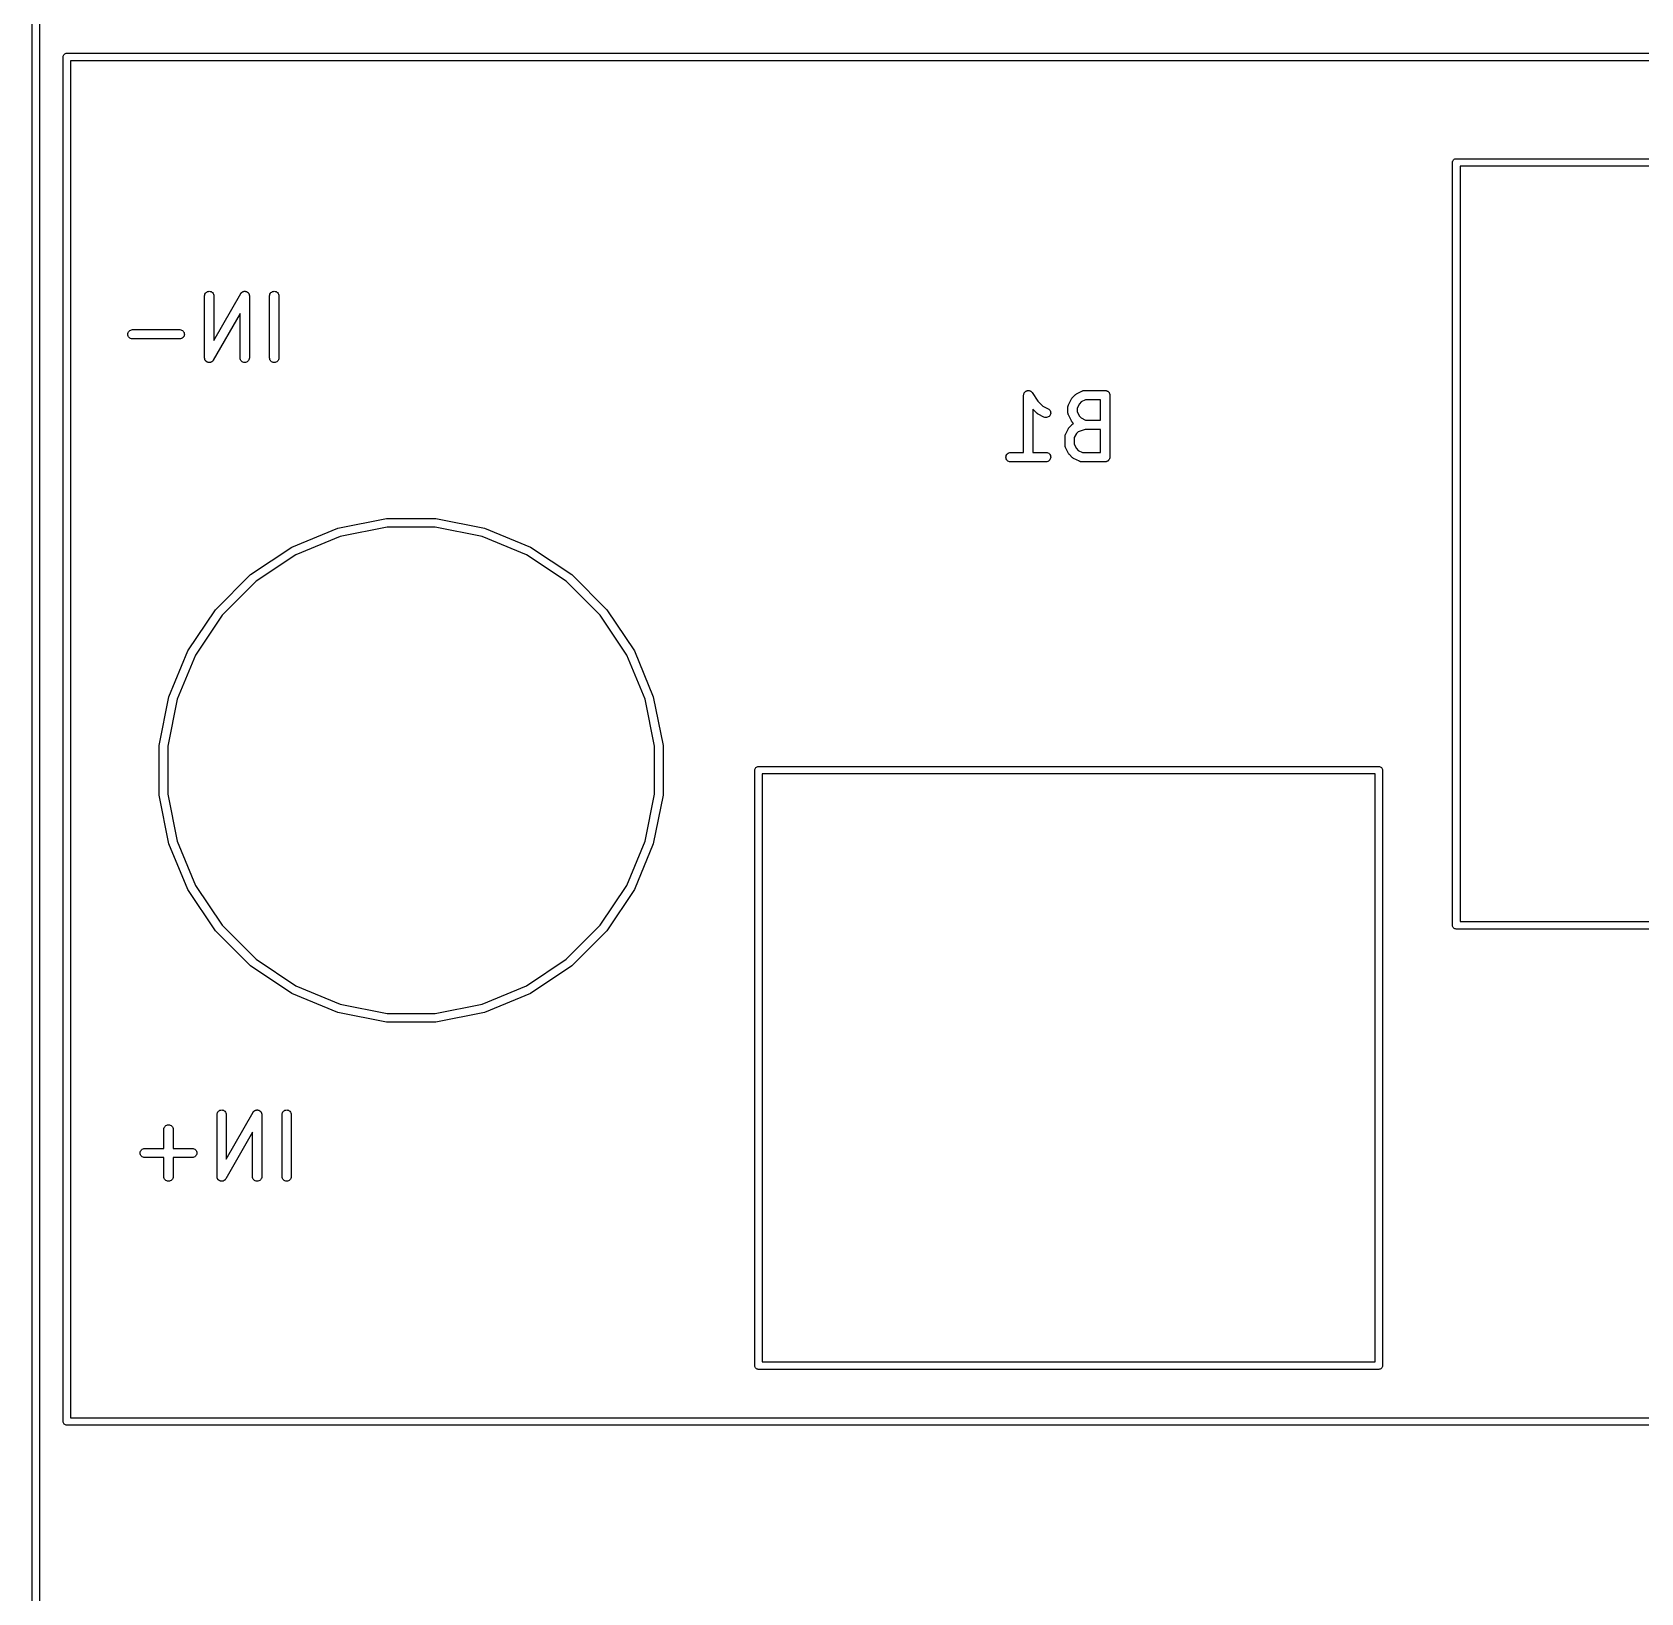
# Model space of a CAD drawing. Extents: x 37 to 98, y -173 to -16.
# Drawn here: x 37.44 to 63.38, y -66.26 to -41.1 of the extents above; entities that cross this region are included whole.
import ezdxf

# ---------------------------------------------------------------- set-up
doc = ezdxf.new("R2010")
doc.units = 0
doc.layers.add('BLACK', color=7, linetype='CONTINUOUS')

msp = doc.modelspace()

# ---------------------------------------------------------------- linework, layer by layer
at = {"layer": 'BLACK', "linetype": 'CONTINUOUS'}
for p, q in [((37.44, -116.003), (37.44, -15.9971)), ((37.56, -15.9971), (37.56, -116.003)), ((37.9397, -41.5), (37.9409, -41.4882)), ((37.9409, -41.4882), (37.9443, -41.4769)), ((37.9443, -41.4769), (37.9499, -41.4665)), ((37.9499, -41.4665), (37.9574, -41.4574)), ((37.9574, -41.4574), (37.9665, -41.4499)), ((37.9665, -41.4499), (37.9769, -41.4443)), ((37.9769, -41.4443), (37.9882, -41.4409)), ((37.9882, -41.4409), (37.9971, -41.44)), ((37.9971, -41.44), (38, -41.4397)), ((37.9971, -41.44), (37.9971, -41.44)), ((38, -41.4397), (38.0029, -41.44)), ((38.0029, -41.44), (82.9971, -41.44)), ((37.94, -41.503), (37.9397, -41.5)), ((37.94, -63.4971), (37.94, -41.503)), ((38.06, -41.56), (38.06, -63.44)), ((82.94, -41.56), (38.06, -41.56)), ((60.3397, -43.2), (60.3409, -43.1882)), ((60.34, -43.2029), (60.3397, -43.2)), ((60.34, -55.497), (60.34, -43.2029)), ((60.3409, -43.1882), (60.3443, -43.1769)), ((60.3443, -43.1769), (60.3499, -43.1665)), ((60.3499, -43.1665), (60.3574, -43.1574)), ((60.3574, -43.1574), (60.3665, -43.1499)), ((60.3665, -43.1499), (60.3769, -43.1443)), ((60.3769, -43.1443), (60.3882, -43.1409)), ((60.3882, -43.1409), (60.3971, -43.14)), ((60.3971, -43.14), (60.4, -43.1397)), ((60.4, -43.1397), (60.4029, -43.14)), ((60.4029, -43.14), (72.5971, -43.14)), ((60.46, -43.26), (60.46, -55.44)), ((72.54, -43.26), (60.46, -43.26)), ((40.2202, -45.3513), (40.2219, -45.3368)), ((40.2202, -45.3524), (40.2202, -45.3513)), ((40.2202, -46.3524), (40.2202, -45.3524)), ((40.2219, -45.3368), (40.2263, -45.3228)), ((40.2263, -45.3228), (40.2334, -45.31)), ((40.2334, -45.31), (40.2428, -45.2988)), ((40.2428, -45.2988), (40.2542, -45.2896)), ((40.2542, -45.2896), (40.2671, -45.2828)), ((40.2671, -45.2828), (40.2812, -45.2787)), ((40.2812, -45.2787), (40.2958, -45.2774)), ((40.2958, -45.2774), (40.3103, -45.2789)), ((40.3103, -45.2789), (40.3243, -45.2832)), ((40.3243, -45.2832), (40.3372, -45.2902)), ((40.3372, -45.2902), (40.3485, -45.2995)), ((40.3485, -45.2995), (40.3577, -45.3109)), ((40.3577, -45.3109), (40.3646, -45.3238)), ((40.3646, -45.3238), (40.3688, -45.3378)), ((40.3688, -45.3378), (40.3702, -45.3524)), ((40.3702, -46.07), (40.8015, -45.3152)), ((40.3702, -45.3524), (40.3702, -46.07)), ((40.8015, -45.3152), (40.8021, -45.3143)), ((40.8021, -45.3143), (40.8036, -45.3122)), ((40.8036, -45.3122), (40.8048, -45.31)), ((40.8048, -45.31), (40.8079, -45.3063)), ((40.8079, -45.3063), (40.8107, -45.3024)), ((40.8107, -45.3024), (40.8126, -45.3007)), ((40.8126, -45.3007), (40.8142, -45.2988)), ((40.8142, -45.2988), (40.8179, -45.2958)), ((40.8179, -45.2958), (40.8215, -45.2925)), ((40.8215, -45.2925), (40.8236, -45.2912)), ((40.8236, -45.2912), (40.8256, -45.2896)), ((40.8256, -45.2896), (40.8299, -45.2874)), ((40.8299, -45.2874), (40.834, -45.2849)), ((40.834, -45.2849), (40.8363, -45.284)), ((40.8363, -45.284), (40.8386, -45.2828)), ((40.8386, -45.2828), (40.8432, -45.2815)), ((40.8432, -45.2815), (40.8477, -45.2798)), ((40.8477, -45.2798), (40.8502, -45.2794)), ((40.8502, -45.2794), (40.8526, -45.2787)), ((40.8526, -45.2787), (40.8574, -45.2783)), ((40.8574, -45.2783), (40.8621, -45.2775)), ((40.8621, -45.2775), (40.8647, -45.2776)), ((40.8647, -45.2776), (40.8672, -45.2774)), ((40.8672, -45.2774), (40.872, -45.2779)), ((40.872, -45.2779), (40.8768, -45.2781)), ((40.8768, -45.2781), (40.8792, -45.2786)), ((40.8792, -45.2786), (40.8817, -45.2789)), ((40.8817, -45.2789), (40.8863, -45.2803)), ((40.8863, -45.2803), (40.891, -45.2814)), ((40.891, -45.2814), (40.8933, -45.2825)), ((40.8933, -45.2825), (40.8957, -45.2832)), ((40.8957, -45.2832), (40.9, -45.2855)), ((40.9, -45.2855), (40.9043, -45.2875)), ((40.9043, -45.2875), (40.9064, -45.289)), ((40.9064, -45.289), (40.9086, -45.2902)), ((40.9086, -45.2902), (40.9123, -45.2933)), ((40.9123, -45.2933), (40.9162, -45.2961)), ((40.9162, -45.2961), (40.9179, -45.2979)), ((40.9179, -45.2979), (40.9199, -45.2995)), ((40.9199, -45.2995), (40.9229, -45.3033)), ((40.9229, -45.3033), (40.9262, -45.3068)), ((40.9262, -45.3068), (40.9275, -45.3089)), ((40.9275, -45.3089), (40.9291, -45.3109)), ((40.9291, -45.3109), (40.9314, -45.3151)), ((40.9314, -45.3151), (40.9339, -45.3192)), ((40.9339, -45.3192), (40.9348, -45.3216)), ((40.9348, -45.3216), (40.936, -45.3238)), ((40.936, -45.3238), (40.9374, -45.3284)), ((40.9374, -45.3284), (40.9391, -45.3329)), ((40.9391, -45.3329), (40.9395, -45.3354)), ((40.9395, -45.3354), (40.9402, -45.3378)), ((40.9402, -45.3378), (40.9407, -45.3426)), ((40.9407, -45.3426), (40.9415, -45.3473)), ((40.9415, -45.3473), (40.9414, -45.3499)), ((40.9414, -45.3499), (40.9417, -45.3524)), ((40.9417, -45.3524), (40.9417, -46.3524)), ((41.2679, -45.3513), (41.2695, -45.3368)), ((41.2679, -45.3524), (41.2679, -45.3513)), ((41.2679, -46.3524), (41.2679, -45.3524)), ((41.2695, -45.3368), (41.2739, -45.3228)), ((41.2739, -45.3228), (41.281, -45.31)), ((41.281, -45.31), (41.2904, -45.2988)), ((41.2904, -45.2988), (41.3018, -45.2896)), ((41.3018, -45.2896), (41.3148, -45.2828)), ((41.3148, -45.2828), (41.3288, -45.2787)), ((41.3288, -45.2787), (41.3434, -45.2774)), ((41.3434, -45.2774), (41.3579, -45.2789)), ((41.3579, -45.2789), (41.3719, -45.2832)), ((41.3719, -45.2832), (41.3848, -45.2902)), ((41.3848, -45.2902), (41.3961, -45.2995)), ((41.3961, -45.2995), (41.4053, -45.3109)), ((41.4053, -45.3109), (41.4122, -45.3238)), ((41.4122, -45.3238), (41.4164, -45.3378)), ((41.4164, -45.3378), (41.4179, -45.3524)), ((41.4179, -45.3524), (41.4179, -46.3524)), ((40.7917, -45.6348), (40.3604, -46.3896)), ((40.7917, -46.3524), (40.7917, -45.6348)), ((39.0156, -45.909), (39.0286, -45.9021)), ((39.0286, -45.9021), (39.0426, -45.8979)), ((39.0426, -45.8979), (39.0571, -45.8964)), ((39.0571, -45.8964), (39.819, -45.8964)), ((39.819, -45.8964), (39.8201, -45.8964)), ((39.8201, -45.8964), (39.8346, -45.8981)), ((39.8346, -45.8981), (39.8486, -45.9025)), ((39.8486, -45.9025), (39.8614, -45.9095)), ((38.9821, -45.9709), (38.9837, -45.9563)), ((38.9835, -45.9855), (38.9821, -45.9709)), ((38.9876, -45.9995), (38.9835, -45.9855)), ((38.9837, -45.9563), (38.988, -45.9424)), ((38.9944, -46.0125), (38.9876, -45.9995)), ((38.988, -45.9424), (38.995, -45.9295)), ((39.0036, -46.0239), (38.9944, -46.0125)), ((38.995, -45.9295), (39.0043, -45.9182)), ((39.0148, -46.0333), (39.0036, -46.0239)), ((39.0043, -45.9182), (39.0156, -45.909)), ((39.0276, -46.0404), (39.0148, -46.0333)), ((39.0415, -46.0448), (39.0276, -46.0404)), ((39.0561, -46.0464), (39.0415, -46.0448)), ((39.0571, -46.0464), (39.0561, -46.0464)), ((39.819, -46.0464), (39.0571, -46.0464)), ((39.8336, -46.045), (39.819, -46.0464)), ((39.8476, -46.0408), (39.8336, -46.045)), ((39.8606, -46.0339), (39.8476, -46.0408)), ((39.8719, -46.0246), (39.8606, -46.0339)), ((39.8614, -45.9095), (39.8726, -45.919)), ((39.8812, -46.0134), (39.8719, -46.0246)), ((39.8726, -45.919), (39.8818, -45.9304)), ((39.8882, -46.0005), (39.8812, -46.0134)), ((39.8818, -45.9304), (39.8886, -45.9433)), ((39.8925, -45.9865), (39.8882, -46.0005)), ((39.8886, -45.9433), (39.8927, -45.9574)), ((39.894, -45.972), (39.8925, -45.9865)), ((39.8927, -45.9574), (39.894, -45.972)), ((40.2205, -46.3549), (40.2202, -46.3524)), ((40.2204, -46.3574), (40.2205, -46.3549)), ((40.2212, -46.3622), (40.2204, -46.3574)), ((40.2217, -46.3669), (40.2212, -46.3622)), ((40.2224, -46.3694), (40.2217, -46.3669)), ((40.2228, -46.3719), (40.2224, -46.3694)), ((40.2245, -46.3764), (40.2228, -46.3719)), ((40.2259, -46.381), (40.2245, -46.3764)), ((40.2271, -46.3832), (40.2259, -46.381)), ((40.228, -46.3856), (40.2271, -46.3832)), ((40.2305, -46.3896), (40.228, -46.3856)), ((40.2328, -46.3939), (40.2305, -46.3896)), ((40.2344, -46.3958), (40.2328, -46.3939)), ((40.2357, -46.398), (40.2344, -46.3958)), ((40.239, -46.4015), (40.2357, -46.398)), ((40.242, -46.4052), (40.239, -46.4015)), ((40.244, -46.4068), (40.242, -46.4052)), ((40.2457, -46.4087), (40.244, -46.4068)), ((40.2496, -46.4115), (40.2457, -46.4087)), ((40.2533, -46.4146), (40.2496, -46.4115)), ((40.2555, -46.4158), (40.2533, -46.4146)), ((40.2576, -46.4172), (40.2555, -46.4158)), ((40.2619, -46.4192), (40.2576, -46.4172)), ((40.2662, -46.4215), (40.2619, -46.4192)), ((40.2686, -46.4223), (40.2662, -46.4215)), ((40.2709, -46.4233), (40.2686, -46.4223)), ((40.2756, -46.4244), (40.2709, -46.4233)), ((40.3187, -46.4233), (40.3142, -46.4249)), ((40.3233, -46.4219), (40.3187, -46.4233)), ((40.3256, -46.4207), (40.3233, -46.4219)), ((40.3279, -46.4199), (40.3256, -46.4207)), ((40.332, -46.4174), (40.3279, -46.4199)), ((40.3363, -46.4151), (40.332, -46.4174)), ((40.3383, -46.4136), (40.3363, -46.4151)), ((40.3404, -46.4122), (40.3383, -46.4136)), ((40.344, -46.409), (40.3404, -46.4122)), ((40.3477, -46.406), (40.344, -46.409)), ((40.3493, -46.404), (40.3477, -46.406)), ((40.3512, -46.4023), (40.3493, -46.404)), ((40.354, -46.3984), (40.3512, -46.4023)), ((40.3571, -46.3948), (40.354, -46.3984)), ((40.3583, -46.3925), (40.3571, -46.3948)), ((40.3598, -46.3905), (40.3583, -46.3925)), ((40.3604, -46.3896), (40.3598, -46.3905)), ((40.7931, -46.3669), (40.7917, -46.3524)), ((40.7973, -46.381), (40.7931, -46.3669)), ((40.8042, -46.3939), (40.7973, -46.381)), ((40.8134, -46.4052), (40.8042, -46.3939)), ((40.8247, -46.4146), (40.8134, -46.4052)), ((40.8376, -46.4215), (40.8247, -46.4146)), ((40.8516, -46.4258), (40.8376, -46.4215)), ((40.8948, -46.4219), (40.8807, -46.4261)), ((40.9077, -46.4151), (40.8948, -46.4219)), ((40.9191, -46.406), (40.9077, -46.4151)), ((40.9286, -46.3948), (40.9191, -46.406)), ((40.9356, -46.3819), (40.9286, -46.3948)), ((40.94, -46.368), (40.9356, -46.3819)), ((40.9417, -46.3534), (40.94, -46.368)), ((40.9417, -46.3524), (40.9417, -46.3534)), ((41.2693, -46.3669), (41.2679, -46.3524)), ((41.2735, -46.381), (41.2693, -46.3669)), ((41.2804, -46.3939), (41.2735, -46.381)), ((41.2896, -46.4052), (41.2804, -46.3939)), ((41.3009, -46.4146), (41.2896, -46.4052)), ((41.3138, -46.4215), (41.3009, -46.4146)), ((41.3278, -46.4258), (41.3138, -46.4215)), ((41.371, -46.4219), (41.3569, -46.4261)), ((41.3839, -46.4151), (41.371, -46.4219)), ((41.3953, -46.406), (41.3839, -46.4151)), ((41.4047, -46.3948), (41.3953, -46.406)), ((41.4118, -46.3819), (41.4047, -46.3948)), ((41.4162, -46.368), (41.4118, -46.3819)), ((41.4179, -46.3534), (41.4162, -46.368)), ((41.4179, -46.3524), (41.4179, -46.3534)), ((40.2802, -46.4258), (40.2756, -46.4244)), ((40.2827, -46.4261), (40.2802, -46.4258)), ((40.2851, -46.4267), (40.2827, -46.4261)), ((40.2899, -46.4269), (40.2851, -46.4267)), ((40.2947, -46.4274), (40.2899, -46.4269)), ((40.2972, -46.4271), (40.2947, -46.4274)), ((40.2998, -46.4272), (40.2972, -46.4271)), ((40.3045, -46.4265), (40.2998, -46.4272)), ((40.3093, -46.4261), (40.3045, -46.4265)), ((40.3117, -46.4253), (40.3093, -46.4261)), ((40.3142, -46.4249), (40.3117, -46.4253)), ((40.8661, -46.4274), (40.8516, -46.4258)), ((40.8807, -46.4261), (40.8661, -46.4274)), ((41.3423, -46.4274), (41.3278, -46.4258)), ((41.3569, -46.4261), (41.3423, -46.4274)), ((53.4258, -46.9442), (53.4266, -46.9369)), ((53.4266, -46.9368), (53.4289, -46.9296)), ((53.4266, -46.9369), (53.4266, -46.9368)), ((53.4266, -46.9368), (53.4266, -46.9368)), ((53.4289, -46.9296), (53.431, -46.9229)), ((53.431, -46.9229), (53.4311, -46.9228)), ((53.431, -46.9229), (53.431, -46.9229)), ((53.4311, -46.9228), (53.4347, -46.9162)), ((53.4347, -46.9162), (53.438, -46.9101)), ((53.438, -46.9101), (53.4381, -46.9101)), ((53.4381, -46.91), (53.4428, -46.9045)), ((53.4381, -46.9101), (53.4381, -46.91)), ((53.4428, -46.9045), (53.4474, -46.8989)), ((53.4474, -46.8989), (53.4475, -46.8988)), ((53.4475, -46.8988), (53.4531, -46.8943)), ((53.4475, -46.8988), (53.4475, -46.8988)), ((53.4531, -46.8943), (53.4588, -46.8897)), ((53.4588, -46.8897), (53.4589, -46.8897)), ((53.4589, -46.8896), (53.4653, -46.8863)), ((53.4589, -46.8897), (53.4589, -46.8896)), ((53.4653, -46.8863), (53.4718, -46.8829)), ((53.4718, -46.8829), (53.4719, -46.8829)), ((53.4719, -46.8828), (53.4788, -46.8808)), ((53.4719, -46.8829), (53.4719, -46.8828)), ((53.4788, -46.8808), (53.4858, -46.8787)), ((53.4858, -46.8787), (53.4859, -46.8787)), ((53.4859, -46.8787), (53.493, -46.8781)), ((53.4859, -46.8787), (53.4859, -46.8787)), ((53.493, -46.8781), (53.5004, -46.8774)), ((53.5004, -46.8774), (53.5005, -46.8774)), ((53.5005, -46.8774), (53.5005, -46.8774)), ((53.5005, -46.8774), (53.5076, -46.8781)), ((53.5076, -46.8781), (53.515, -46.8789)), ((53.515, -46.8789), (53.515, -46.8789)), ((53.515, -46.8789), (53.5151, -46.8789)), ((53.5151, -46.8789), (53.5222, -46.8811)), ((53.5222, -46.8811), (53.529, -46.8832)), ((53.529, -46.8832), (53.529, -46.8832)), ((53.529, -46.8832), (53.5291, -46.8832)), ((53.5291, -46.8832), (53.5357, -46.8868)), ((53.5357, -46.8868), (53.5418, -46.8901)), ((53.5418, -46.8901), (53.5419, -46.8902)), ((53.5419, -46.8902), (53.5419, -46.8902)), ((53.5419, -46.8902), (53.5475, -46.8948)), ((53.5475, -46.8948), (53.5531, -46.8994)), ((53.5531, -46.8994), (53.5532, -46.8995)), ((53.5532, -46.8995), (53.5532, -46.8995)), ((53.5532, -46.8995), (53.5577, -46.905)), ((53.5577, -46.905), (53.5624, -46.9108)), ((53.5624, -46.9108), (53.6535, -47.0475)), ((54.2605, -46.9436), (54.2636, -46.9407)), ((54.2636, -46.9407), (54.2662, -46.939)), ((54.2662, -46.939), (54.2687, -46.9371)), ((54.2687, -46.9371), (54.2724, -46.9352)), ((54.2724, -46.9352), (54.276, -46.9329)), ((54.276, -46.9329), (54.3712, -46.8853)), ((54.3712, -46.8853), (54.3722, -46.8848)), ((54.3722, -46.8848), (54.3742, -46.8841)), ((54.3742, -46.8841), (54.3762, -46.883)), ((54.3762, -46.883), (54.3811, -46.8816)), ((54.3811, -46.8816), (54.3859, -46.8798)), ((54.3859, -46.8798), (54.3881, -46.8794)), ((54.3881, -46.8794), (54.3902, -46.8788)), ((54.3902, -46.8788), (54.3953, -46.8783)), ((54.3953, -46.8783), (54.4004, -46.8775)), ((54.4004, -46.8775), (54.4026, -46.8776)), ((54.4026, -46.8776), (54.4048, -46.8774)), ((54.4048, -46.8774), (54.7381, -46.8774)), ((54.7381, -46.8774), (54.7386, -46.8774)), ((54.7386, -46.8774), (54.7386, -46.8774)), ((54.7386, -46.8774), (54.7386, -46.8774)), ((54.7386, -46.8774), (54.7391, -46.8774)), ((54.7391, -46.8774), (54.7462, -46.8782)), ((54.7462, -46.8782), (54.7532, -46.8789)), ((54.7532, -46.8789), (54.7534, -46.879)), ((54.7534, -46.879), (54.7537, -46.879)), ((54.7537, -46.879), (54.7604, -46.8811)), ((54.7604, -46.8811), (54.7672, -46.8832)), ((54.7672, -46.8832), (54.7674, -46.8834)), ((54.7674, -46.8834), (54.7676, -46.8834)), ((54.7676, -46.8834), (54.7738, -46.8869)), ((54.7738, -46.8869), (54.78, -46.8902)), ((54.78, -46.8902), (54.7802, -46.8904)), ((54.7802, -46.8904), (54.7805, -46.8905)), ((54.7805, -46.8905), (54.7859, -46.895)), ((54.7859, -46.895), (54.7913, -46.8995)), ((54.7913, -46.8995), (54.7915, -46.8997)), ((54.7915, -46.8997), (54.7917, -46.8999)), ((54.7917, -46.8999), (54.7961, -46.9054)), ((54.7961, -46.9054), (54.8006, -46.9109)), ((54.8006, -46.9109), (54.8007, -46.9111)), ((54.8007, -46.9111), (54.8009, -46.9113)), ((54.8009, -46.9113), (54.8041, -46.9176)), ((54.8041, -46.9176), (54.8074, -46.9238)), ((54.8074, -46.9238), (54.8075, -46.9241)), ((54.8075, -46.9241), (54.8076, -46.9243)), ((54.8076, -46.9243), (54.8096, -46.9311)), ((54.8096, -46.9311), (54.8117, -46.9378)), ((54.8117, -46.9378), (54.8117, -46.9381)), ((54.8117, -46.9381), (54.8118, -46.9383)), ((54.8118, -46.9383), (54.8124, -46.9453)), ((53.425, -46.9513), (53.4258, -46.9442)), ((53.425, -46.9514), (53.425, -46.9513)), ((53.425, -46.9515), (53.425, -46.9514)), ((53.425, -46.9524), (53.425, -46.9515)), ((53.425, -46.9515), (53.425, -46.9515)), ((53.425, -47.8774), (53.425, -46.9524)), ((53.6374, -47.2435), (53.575, -47.1811)), ((53.575, -47.1811), (53.575, -47.8774)), ((53.6535, -47.0475), (53.7349, -47.1288)), ((53.7349, -47.1288), (53.8193, -47.171)), ((53.8193, -47.171), (53.8202, -47.1715)), ((53.8202, -47.1715), (53.8325, -47.1795)), ((53.8325, -47.1795), (53.843, -47.1897)), ((53.843, -47.1897), (53.8513, -47.2017)), ((53.8513, -47.2017), (53.8571, -47.2151)), ((54.1393, -47.1418), (54.1395, -47.1396)), ((54.1393, -47.1429), (54.1393, -47.1418)), ((54.1393, -47.2381), (54.1393, -47.1429)), ((54.1395, -47.1374), (54.1404, -47.1324)), ((54.1395, -47.1396), (54.1395, -47.1374)), ((54.1404, -47.1324), (54.1409, -47.1273)), ((54.1409, -47.1273), (54.1416, -47.1252)), ((54.1416, -47.1252), (54.142, -47.123)), ((54.142, -47.123), (54.1438, -47.1182)), ((54.1438, -47.1182), (54.1454, -47.1133)), ((54.1454, -47.1133), (54.1464, -47.1114)), ((54.1464, -47.1114), (54.1472, -47.1093)), ((54.1472, -47.1093), (54.1948, -47.0141)), ((54.1948, -47.0141), (54.1953, -47.0131)), ((54.1953, -47.0131), (54.1976, -47.0096)), ((54.1976, -47.0096), (54.1996, -47.0059)), ((54.1996, -47.0059), (54.2016, -47.0035)), ((54.2016, -47.0035), (54.2033, -47.0009)), ((54.2033, -47.0009), (54.2062, -46.9978)), ((54.2062, -46.9978), (54.2089, -46.9946)), ((54.2089, -46.9946), (54.2565, -46.947)), ((54.2565, -46.947), (54.2572, -46.9462)), ((54.2572, -46.9462), (54.2605, -46.9436)), ((54.3235, -47.092), (54.2893, -47.1606)), ((54.2893, -47.1606), (54.2893, -47.2204)), ((54.3539, -47.0616), (54.3235, -47.092)), ((54.4225, -47.0274), (54.3539, -47.0616)), ((54.6631, -47.0274), (54.4225, -47.0274)), ((54.6631, -47.3536), (54.6631, -47.0274)), ((54.8124, -46.9453), (54.8131, -46.9524)), ((54.8131, -46.9524), (54.8131, -47.9524)), ((53.6407, -47.2462), (53.6374, -47.2435)), ((53.6437, -47.2491), (53.6407, -47.2462)), ((53.6463, -47.2508), (53.6437, -47.2491)), ((53.6488, -47.2528), (53.6463, -47.2508)), ((53.6525, -47.2548), (53.6488, -47.2528)), ((53.656, -47.2571), (53.6525, -47.2548)), ((53.6569, -47.2576), (53.656, -47.2571)), ((53.7522, -47.3052), (53.6569, -47.2576)), ((53.7658, -47.3104), (53.7522, -47.3052)), ((53.7803, -47.3129), (53.7658, -47.3104)), ((53.7949, -47.3125), (53.7803, -47.3129)), ((53.8092, -47.3093), (53.7949, -47.3125)), ((53.8226, -47.3034), (53.8092, -47.3093)), ((53.8346, -47.295), (53.8226, -47.3034)), ((53.8447, -47.2844), (53.8346, -47.295)), ((53.8526, -47.2721), (53.8447, -47.2844)), ((53.8579, -47.2585), (53.8526, -47.2721)), ((53.8571, -47.2151), (53.8602, -47.2294)), ((53.8605, -47.2441), (53.8579, -47.2585)), ((53.8602, -47.2294), (53.8605, -47.2441)), ((54.1395, -47.2403), (54.1393, -47.2381)), ((54.1394, -47.2425), (54.1395, -47.2403)), ((54.1402, -47.2476), (54.1394, -47.2425)), ((54.1407, -47.2527), (54.1402, -47.2476)), ((54.1414, -47.2548), (54.1407, -47.2527)), ((54.1417, -47.257), (54.1414, -47.2548)), ((54.1435, -47.2618), (54.1417, -47.257)), ((54.1449, -47.2667), (54.1435, -47.2618)), ((54.146, -47.2686), (54.1449, -47.2667)), ((54.1467, -47.2707), (54.146, -47.2686)), ((54.1472, -47.2716), (54.1467, -47.2707)), ((54.1948, -47.3669), (54.1472, -47.2716)), ((54.1613, -47.4708), (54.2089, -47.4232)), ((54.1971, -47.3704), (54.1948, -47.3669)), ((54.199, -47.3742), (54.1971, -47.3704)), ((54.2009, -47.3766), (54.199, -47.3742)), ((54.2026, -47.3793), (54.2009, -47.3766)), ((54.2055, -47.3823), (54.2026, -47.3793)), ((54.2081, -47.3856), (54.2055, -47.3823)), ((54.2089, -47.3864), (54.2081, -47.3856)), ((54.2308, -47.4083), (54.2089, -47.3864)), ((54.2089, -47.4232), (54.2096, -47.4224)), ((54.2096, -47.4224), (54.2113, -47.421)), ((54.2113, -47.421), (54.2129, -47.4194)), ((54.2129, -47.4194), (54.2171, -47.4165)), ((54.2171, -47.4165), (54.2211, -47.4133)), ((54.2211, -47.4133), (54.223, -47.4123)), ((54.223, -47.4123), (54.2248, -47.411)), ((54.2248, -47.411), (54.2295, -47.4089)), ((54.2295, -47.4089), (54.2308, -47.4083)), ((54.2893, -47.2204), (54.3235, -47.2889)), ((54.3235, -47.2889), (54.3539, -47.3193)), ((54.3539, -47.3193), (54.4225, -47.3536)), ((54.4225, -47.3536), (54.6631, -47.3536)), ((54.0917, -47.618), (54.0919, -47.6158)), ((54.0917, -47.619), (54.0917, -47.618)), ((54.0917, -47.7619), (54.0917, -47.619)), ((54.0919, -47.6136), (54.0927, -47.6085)), ((54.0919, -47.6158), (54.0919, -47.6136)), ((54.0927, -47.6085), (54.0933, -47.6035)), ((54.0933, -47.6035), (54.094, -47.6014)), ((54.094, -47.6014), (54.0943, -47.5992)), ((54.0943, -47.5992), (54.0962, -47.5944)), ((54.0962, -47.5944), (54.0977, -47.5895)), ((54.0977, -47.5895), (54.0988, -47.5876)), ((54.0988, -47.5876), (54.0996, -47.5855)), ((54.0996, -47.5855), (54.1472, -47.4903)), ((54.1472, -47.4903), (54.1477, -47.4893)), ((54.1477, -47.4893), (54.15, -47.4858)), ((54.15, -47.4858), (54.152, -47.4821)), ((54.152, -47.4821), (54.1539, -47.4797)), ((54.1539, -47.4797), (54.1556, -47.4771)), ((54.1556, -47.4771), (54.1586, -47.474)), ((54.1586, -47.474), (54.1613, -47.4708)), ((54.2759, -47.5682), (54.2417, -47.6368)), ((54.2417, -47.6368), (54.2417, -47.7442)), ((54.3024, -47.5417), (54.2759, -47.5682)), ((54.4169, -47.5036), (54.3024, -47.5417)), ((54.6631, -47.5036), (54.4169, -47.5036)), ((54.6631, -47.8774), (54.6631, -47.5036)), ((53.1393, -47.9519), (53.1408, -47.9373)), ((53.1406, -47.9664), (53.1393, -47.9519)), ((53.1447, -47.9805), (53.1406, -47.9664)), ((53.1408, -47.9373), (53.1451, -47.9233)), ((53.1451, -47.9233), (53.1521, -47.9104)), ((53.1521, -47.9104), (53.1614, -47.8992)), ((53.1614, -47.8992), (53.1728, -47.8899)), ((53.1728, -47.8899), (53.1857, -47.883)), ((53.1857, -47.883), (53.1997, -47.8788)), ((53.1997, -47.8788), (53.2143, -47.8774)), ((53.2143, -47.8774), (53.425, -47.8774)), ((53.575, -47.8774), (53.7857, -47.8774)), ((53.7857, -47.8774), (53.7868, -47.8774)), ((53.7868, -47.8774), (53.8013, -47.879)), ((53.8013, -47.879), (53.8153, -47.8834)), ((53.8153, -47.8834), (53.8281, -47.8905)), ((53.8281, -47.8905), (53.8393, -47.8999)), ((53.8393, -47.8999), (53.8485, -47.9113)), ((53.8485, -47.9113), (53.8553, -47.9243)), ((53.8592, -47.9675), (53.8549, -47.9814)), ((53.8553, -47.9243), (53.8594, -47.9383)), ((53.8607, -47.9529), (53.8592, -47.9675)), ((53.8594, -47.9383), (53.8607, -47.9529)), ((54.0919, -47.7641), (54.0917, -47.7619)), ((54.0918, -47.7663), (54.0919, -47.7641)), ((54.0926, -47.7714), (54.0918, -47.7663)), ((54.0931, -47.7765), (54.0926, -47.7714)), ((54.0937, -47.7786), (54.0931, -47.7765)), ((54.0941, -47.7808), (54.0937, -47.7786)), ((54.0958, -47.7856), (54.0941, -47.7808)), ((54.0973, -47.7905), (54.0958, -47.7856)), ((54.0984, -47.7924), (54.0973, -47.7905)), ((54.0991, -47.7945), (54.0984, -47.7924)), ((54.0996, -47.7954), (54.0991, -47.7945)), ((54.1472, -47.8907), (54.0996, -47.7954)), ((54.1494, -47.8943), (54.1472, -47.8907)), ((54.1514, -47.898), (54.1494, -47.8943)), ((54.1533, -47.9004), (54.1514, -47.898)), ((54.155, -47.9031), (54.1533, -47.9004)), ((54.1579, -47.9061), (54.155, -47.9031)), ((54.1605, -47.9094), (54.1579, -47.9061)), ((54.1613, -47.9102), (54.1605, -47.9094)), ((54.2089, -47.9578), (54.1613, -47.9102)), ((54.2121, -47.9605), (54.2089, -47.9578)), ((54.2151, -47.9634), (54.2121, -47.9605)), ((54.2178, -47.9651), (54.2151, -47.9634)), ((54.2202, -47.9671), (54.2178, -47.9651)), ((54.2239, -47.9691), (54.2202, -47.9671)), ((54.2274, -47.9714), (54.2239, -47.9691)), ((54.2284, -47.9718), (54.2274, -47.9714)), ((54.3236, -48.0195), (54.2284, -47.9718)), ((54.2417, -47.7442), (54.2759, -47.8127)), ((54.2759, -47.8127), (54.3063, -47.8431)), ((54.3063, -47.8431), (54.3748, -47.8774)), ((54.3748, -47.8774), (54.6631, -47.8774)), ((54.8093, -47.9747), (54.8072, -47.9814)), ((54.8115, -47.968), (54.8093, -47.9747)), ((54.8116, -47.9675), (54.8115, -47.9677)), ((54.8115, -47.9677), (54.8115, -47.968)), ((54.8123, -47.9605), (54.8116, -47.9675)), ((54.8131, -47.9534), (54.8123, -47.9605)), ((54.8131, -47.9524), (54.8131, -47.9529)), ((54.8131, -47.9529), (54.8131, -47.9529)), ((54.8131, -47.9529), (54.8131, -47.9529)), ((54.8131, -47.9529), (54.8131, -47.9534)), ((53.1515, -47.9934), (53.1447, -47.9805)), ((53.1607, -48.0049), (53.1515, -47.9934)), ((53.1719, -48.0143), (53.1607, -48.0049)), ((53.1847, -48.0213), (53.1719, -48.0143)), ((53.1987, -48.0257), (53.1847, -48.0213)), ((53.2132, -48.0274), (53.1987, -48.0257)), ((53.2143, -48.0274), (53.2132, -48.0274)), ((53.7857, -48.0274), (53.2143, -48.0274)), ((53.8003, -48.026), (53.7857, -48.0274)), ((53.8143, -48.0217), (53.8003, -48.026)), ((53.8272, -48.0148), (53.8143, -48.0217)), ((53.8386, -48.0056), (53.8272, -48.0148)), ((53.8479, -47.9943), (53.8386, -48.0056)), ((53.8549, -47.9814), (53.8479, -47.9943)), ((54.3257, -48.0203), (54.3236, -48.0195)), ((54.3276, -48.0213), (54.3257, -48.0203)), ((54.3325, -48.0229), (54.3276, -48.0213)), ((54.3373, -48.0247), (54.3325, -48.0229)), ((54.3395, -48.0251), (54.3373, -48.0247)), ((54.3415, -48.0257), (54.3395, -48.0251)), ((54.3466, -48.0263), (54.3415, -48.0257)), ((54.3517, -48.0272), (54.3466, -48.0263)), ((54.3539, -48.0271), (54.3517, -48.0272)), ((54.3561, -48.0274), (54.3539, -48.0271)), ((54.3571, -48.0274), (54.3561, -48.0274)), ((54.7381, -48.0274), (54.3571, -48.0274)), ((54.7451, -48.0267), (54.7381, -48.0274)), ((54.7521, -48.0261), (54.7451, -48.0267)), ((54.7524, -48.026), (54.7521, -48.0261)), ((54.7527, -48.026), (54.7524, -48.026)), ((54.7594, -48.0239), (54.7527, -48.026)), ((54.7662, -48.0219), (54.7594, -48.0239)), ((54.7664, -48.0218), (54.7662, -48.0219)), ((54.7667, -48.0217), (54.7664, -48.0218)), ((54.7729, -48.0184), (54.7667, -48.0217)), ((54.7792, -48.0151), (54.7729, -48.0184)), ((54.7794, -48.015), (54.7792, -48.0151)), ((54.7796, -48.0148), (54.7794, -48.015)), ((54.7851, -48.0104), (54.7796, -48.0148)), ((54.7906, -48.006), (54.7851, -48.0104)), ((54.7907, -48.0058), (54.7906, -48.006)), ((54.7909, -48.0056), (54.7907, -48.0058)), ((54.7954, -48.0002), (54.7909, -48.0056)), ((54.8, -47.9948), (54.7954, -48.0002)), ((54.8001, -47.9945), (54.8, -47.9948)), ((54.8003, -47.9943), (54.8001, -47.9945)), ((54.8036, -47.9881), (54.8003, -47.9943)), ((54.807, -47.9819), (54.8036, -47.9881)), ((54.8071, -47.9817), (54.807, -47.9819)), ((54.8072, -47.9814), (54.8071, -47.9817)), ((42.3656, -49.0957), (43.1501, -48.9396)), ((43.1501, -48.9396), (43.9499, -48.9396)), ((43.9499, -48.9396), (44.7344, -49.0957)), ((41.6267, -49.4018), (42.3656, -49.0957)), ((42.4063, -49.2297), (41.6927, -49.5252)), ((43.1638, -49.079), (42.4063, -49.2297)), ((43.9362, -49.079), (43.1638, -49.079)), ((44.6937, -49.2297), (43.9362, -49.079)), ((45.4073, -49.5252), (44.6937, -49.2297)), ((44.7344, -49.0957), (45.4733, -49.4018)), ((40.9617, -49.8461), (41.6267, -49.4018)), ((41.6927, -49.5252), (41.0505, -49.9543)), ((46.0495, -49.9543), (45.4073, -49.5252)), ((45.4733, -49.4018), (46.1383, -49.8461)), ((40.3961, -50.4117), (40.9617, -49.8461)), ((41.0505, -49.9543), (40.5043, -50.5005)), ((46.5957, -50.5005), (46.0495, -49.9543)), ((46.1383, -49.8461), (46.7039, -50.4117)), ((39.9518, -51.0767), (40.3961, -50.4117)), ((40.5043, -50.5005), (40.0752, -51.1427)), ((47.0248, -51.1427), (46.5957, -50.5005)), ((46.7039, -50.4117), (47.1482, -51.0767)), ((39.6457, -51.8156), (39.9518, -51.0767)), ((47.1482, -51.0767), (47.4543, -51.8156)), ((40.0752, -51.1427), (39.7797, -51.8563)), ((47.3203, -51.8563), (47.0248, -51.1427)), ((39.4896, -52.6001), (39.6457, -51.8156)), ((39.7797, -51.8563), (39.629, -52.6138)), ((47.471, -52.6138), (47.3203, -51.8563)), ((47.4543, -51.8156), (47.6104, -52.6001)), ((39.4896, -53.3999), (39.4896, -52.6001)), ((39.629, -52.6138), (39.629, -53.3862)), ((47.471, -53.3862), (47.471, -52.6138)), ((47.6104, -52.6001), (47.6104, -53.3999)), ((49.0897, -53), (49.0909, -52.9882)), ((49.09, -53.0029), (49.0897, -53)), ((49.09, -62.597), (49.09, -53.0029)), ((49.0909, -52.9882), (49.0943, -52.9769)), ((49.0943, -52.9769), (49.0999, -52.9665)), ((49.0999, -52.9665), (49.1074, -52.9574)), ((49.1074, -52.9574), (49.1165, -52.9499)), ((49.1165, -52.9499), (49.1269, -52.9443)), ((49.1269, -52.9443), (49.1382, -52.9409)), ((49.1382, -52.9409), (49.1471, -52.94)), ((49.1471, -52.94), (49.15, -52.9397)), ((49.15, -52.9397), (49.1529, -52.94)), ((49.1529, -52.94), (59.1471, -52.94)), ((49.21, -53.06), (49.21, -62.54)), ((59.09, -53.06), (49.21, -53.06)), ((59.09, -62.54), (59.09, -53.06)), ((59.1471, -52.94), (59.15, -52.9397)), ((59.15, -52.9397), (59.1529, -52.94)), ((59.1529, -52.94), (59.1618, -52.9409)), ((59.1618, -52.9409), (59.1731, -52.9443)), ((59.1731, -52.9443), (59.1835, -52.9499)), ((59.1835, -52.9499), (59.1926, -52.9574)), ((59.1926, -52.9574), (59.2001, -52.9665)), ((59.2001, -52.9665), (59.2057, -52.9769)), ((59.2057, -52.9769), (59.2091, -52.9882)), ((59.2091, -52.9882), (59.2103, -53)), ((59.2103, -53), (59.21, -53.0029)), ((59.21, -53.0029), (59.21, -62.5971)), ((39.6457, -54.1844), (39.4896, -53.3999)), ((39.629, -53.3862), (39.7797, -54.1437)), ((47.3203, -54.1437), (47.471, -53.3862)), ((47.6104, -53.3999), (47.4543, -54.1844)), ((39.9518, -54.9233), (39.6457, -54.1844)), ((39.7797, -54.1437), (40.0752, -54.8573)), ((47.0248, -54.8573), (47.3203, -54.1437)), ((47.4543, -54.1844), (47.1482, -54.9233)), ((40.3961, -55.5883), (39.9518, -54.9233)), ((40.0752, -54.8573), (40.5043, -55.4995)), ((46.5957, -55.4995), (47.0248, -54.8573)), ((47.1482, -54.9233), (46.7039, -55.5883)), ((40.5043, -55.4995), (41.0505, -56.0457)), ((46.0495, -56.0457), (46.5957, -55.4995)), ((60.3397, -55.5), (60.34, -55.497)), ((60.3409, -55.5118), (60.3397, -55.5)), ((60.46, -55.44), (72.54, -55.44)), ((40.9617, -56.1539), (40.3961, -55.5883)), ((46.7039, -55.5883), (46.1383, -56.1539)), ((60.3443, -55.5231), (60.3409, -55.5118)), ((60.3499, -55.5335), (60.3443, -55.5231)), ((60.3574, -55.5426), (60.3499, -55.5335)), ((60.3665, -55.5501), (60.3574, -55.5426)), ((60.3769, -55.5557), (60.3665, -55.5501)), ((60.3882, -55.5591), (60.3769, -55.5557)), ((60.3971, -55.56), (60.3882, -55.5591)), ((60.4, -55.5603), (60.3971, -55.56)), ((60.3971, -55.56), (60.3971, -55.56)), ((60.4029, -55.56), (60.4, -55.5603)), ((72.5971, -55.56), (60.4029, -55.56)), ((41.6267, -56.5982), (40.9617, -56.1539)), ((41.0505, -56.0457), (41.6927, -56.4748)), ((45.4073, -56.4748), (46.0495, -56.0457)), ((46.1383, -56.1539), (45.4733, -56.5982)), ((41.6927, -56.4748), (42.4063, -56.7703)), ((44.6937, -56.7703), (45.4073, -56.4748)), ((42.3656, -56.9043), (41.6267, -56.5982)), ((42.4063, -56.7703), (43.1638, -56.921)), ((43.9362, -56.921), (44.6937, -56.7703)), ((45.4733, -56.5982), (44.7344, -56.9043)), ((43.1501, -57.0604), (42.3656, -56.9043)), ((43.1638, -56.921), (43.9362, -56.921)), ((44.7344, -56.9043), (43.9499, -57.0604)), ((43.9499, -57.0604), (43.1501, -57.0604)), ((40.4202, -58.5513), (40.4219, -58.5368)), ((40.4202, -58.5524), (40.4202, -58.5513)), ((40.4202, -59.5524), (40.4202, -58.5524)), ((40.4219, -58.5368), (40.4263, -58.5228)), ((40.4263, -58.5228), (40.4334, -58.51)), ((40.4334, -58.51), (40.4428, -58.4988)), ((40.4428, -58.4988), (40.4542, -58.4896)), ((40.4542, -58.4896), (40.4671, -58.4828)), ((40.4671, -58.4828), (40.4812, -58.4787)), ((40.4812, -58.4787), (40.4958, -58.4774)), ((40.4958, -58.4774), (40.5103, -58.4789)), ((40.5103, -58.4789), (40.5243, -58.4832)), ((40.5243, -58.4832), (40.5372, -58.4902)), ((40.5372, -58.4902), (40.5485, -58.4995)), ((40.5485, -58.4995), (40.5577, -58.5109)), ((40.5577, -58.5109), (40.5646, -58.5238)), ((40.5646, -58.5238), (40.5688, -58.5378)), ((40.5688, -58.5378), (40.5702, -58.5524)), ((40.5702, -59.27), (41.0015, -58.5152)), ((40.5702, -58.5524), (40.5702, -59.27)), ((41.0015, -58.5152), (41.0021, -58.5143)), ((41.0021, -58.5143), (41.0036, -58.5122)), ((41.0036, -58.5122), (41.0048, -58.51)), ((41.0048, -58.51), (41.0079, -58.5063)), ((41.0079, -58.5063), (41.0107, -58.5024)), ((41.0107, -58.5024), (41.0126, -58.5007)), ((41.0126, -58.5007), (41.0142, -58.4988)), ((41.0142, -58.4988), (41.0179, -58.4958)), ((41.0179, -58.4958), (41.0215, -58.4925)), ((41.0215, -58.4925), (41.0236, -58.4912)), ((41.0236, -58.4912), (41.0256, -58.4896)), ((41.0256, -58.4896), (41.0299, -58.4874)), ((41.0299, -58.4874), (41.034, -58.4849)), ((41.034, -58.4849), (41.0363, -58.484)), ((41.0363, -58.484), (41.0386, -58.4828)), ((41.0386, -58.4828), (41.0432, -58.4815)), ((41.0432, -58.4815), (41.0477, -58.4798)), ((41.0477, -58.4798), (41.0502, -58.4794)), ((41.0502, -58.4794), (41.0526, -58.4787)), ((41.0526, -58.4787), (41.0574, -58.4783)), ((41.0574, -58.4783), (41.0621, -58.4775)), ((41.0621, -58.4775), (41.0647, -58.4776)), ((41.0647, -58.4776), (41.0672, -58.4774)), ((41.0672, -58.4774), (41.072, -58.4779)), ((41.072, -58.4779), (41.0768, -58.4781)), ((41.0768, -58.4781), (41.0792, -58.4786)), ((41.0792, -58.4786), (41.0817, -58.4789)), ((41.0817, -58.4789), (41.0863, -58.4803)), ((41.0863, -58.4803), (41.091, -58.4814)), ((41.091, -58.4814), (41.0933, -58.4825)), ((41.0933, -58.4825), (41.0957, -58.4832)), ((41.0957, -58.4832), (41.1, -58.4855)), ((41.1, -58.4855), (41.1043, -58.4875)), ((41.1043, -58.4875), (41.1064, -58.489)), ((41.1064, -58.489), (41.1086, -58.4902)), ((41.1086, -58.4902), (41.1123, -58.4933)), ((41.1123, -58.4933), (41.1162, -58.4961)), ((41.1162, -58.4961), (41.1179, -58.4979)), ((41.1179, -58.4979), (41.1199, -58.4995)), ((41.1199, -58.4995), (41.1229, -58.5033)), ((41.1229, -58.5033), (41.1262, -58.5068)), ((41.1262, -58.5068), (41.1275, -58.5089)), ((41.1275, -58.5089), (41.1291, -58.5109)), ((41.1291, -58.5109), (41.1314, -58.5151)), ((41.1314, -58.5151), (41.1339, -58.5192)), ((41.1339, -58.5192), (41.1348, -58.5216)), ((41.1348, -58.5216), (41.136, -58.5238)), ((41.136, -58.5238), (41.1374, -58.5284)), ((41.1374, -58.5284), (41.1391, -58.5329)), ((41.1391, -58.5329), (41.1395, -58.5354)), ((41.1395, -58.5354), (41.1402, -58.5378)), ((41.1402, -58.5378), (41.1407, -58.5426)), ((41.1407, -58.5426), (41.1415, -58.5473)), ((41.1415, -58.5473), (41.1414, -58.5499)), ((41.1414, -58.5499), (41.1417, -58.5524)), ((41.1417, -58.5524), (41.1417, -59.5524)), ((41.4679, -58.5513), (41.4695, -58.5368)), ((41.4679, -58.5524), (41.4679, -58.5513)), ((41.4679, -59.5524), (41.4679, -58.5524)), ((41.4695, -58.5368), (41.4739, -58.5228)), ((41.4739, -58.5228), (41.481, -58.51)), ((41.481, -58.51), (41.4904, -58.4988)), ((41.4904, -58.4988), (41.5018, -58.4896)), ((41.5018, -58.4896), (41.5148, -58.4828)), ((41.5148, -58.4828), (41.5288, -58.4787)), ((41.5288, -58.4787), (41.5434, -58.4774)), ((41.5434, -58.4774), (41.5579, -58.4789)), ((41.5579, -58.4789), (41.5719, -58.4832)), ((41.5719, -58.4832), (41.5848, -58.4902)), ((41.5848, -58.4902), (41.5961, -58.4995)), ((41.5961, -58.4995), (41.6053, -58.5109)), ((41.6053, -58.5109), (41.6122, -58.5238)), ((41.6122, -58.5238), (41.6164, -58.5378)), ((41.6164, -58.5378), (41.6179, -58.5524)), ((41.6179, -58.5524), (41.6179, -59.5524)), ((39.5631, -58.7894), (39.5647, -58.7749)), ((39.5631, -58.7905), (39.5631, -58.7894)), ((39.5631, -59.0964), (39.5631, -58.7905)), ((39.5647, -58.7749), (39.5692, -58.7609)), ((39.5692, -58.7609), (39.5762, -58.7481)), ((39.5762, -58.7481), (39.5856, -58.7369)), ((39.5856, -58.7369), (39.597, -58.7277)), ((39.597, -58.7277), (39.61, -58.7209)), ((39.61, -58.7209), (39.624, -58.7168)), ((39.624, -58.7168), (39.6386, -58.7155)), ((39.6386, -58.7155), (39.6532, -58.717)), ((39.6532, -58.717), (39.6672, -58.7213)), ((39.6672, -58.7213), (39.68, -58.7283)), ((39.68, -58.7283), (39.6913, -58.7376)), ((39.6913, -58.7376), (39.7006, -58.749)), ((39.7006, -58.749), (39.7074, -58.7619)), ((39.7074, -58.7619), (39.7117, -58.7759)), ((39.7117, -58.7759), (39.7131, -58.7905)), ((39.7131, -58.7905), (39.7131, -59.0964)), ((40.9917, -58.8348), (40.5604, -59.5896)), ((40.9917, -59.5524), (40.9917, -58.8348)), ((39.188, -59.1424), (39.195, -59.1295)), ((39.195, -59.1295), (39.2043, -59.1182)), ((39.2043, -59.1182), (39.2156, -59.109)), ((39.2156, -59.109), (39.2286, -59.1021)), ((39.2286, -59.1021), (39.2426, -59.0979)), ((39.2426, -59.0979), (39.2571, -59.0964)), ((39.2571, -59.0964), (39.5631, -59.0964)), ((39.7131, -59.0964), (40.019, -59.0964)), ((40.019, -59.0964), (40.0201, -59.0964)), ((40.0201, -59.0964), (40.0346, -59.0981)), ((40.0346, -59.0981), (40.0486, -59.1025)), ((40.0486, -59.1025), (40.0614, -59.1095)), ((40.0614, -59.1095), (40.0726, -59.119)), ((40.0726, -59.119), (40.0818, -59.1304)), ((40.0818, -59.1304), (40.0886, -59.1433)), ((39.1821, -59.1709), (39.1837, -59.1563)), ((39.1835, -59.1855), (39.1821, -59.1709)), ((39.1876, -59.1995), (39.1835, -59.1855)), ((39.1837, -59.1563), (39.188, -59.1424)), ((39.1944, -59.2125), (39.1876, -59.1995)), ((39.2036, -59.2239), (39.1944, -59.2125)), ((39.2148, -59.2333), (39.2036, -59.2239)), ((39.2276, -59.2404), (39.2148, -59.2333)), ((39.2415, -59.2448), (39.2276, -59.2404)), ((39.2561, -59.2464), (39.2415, -59.2448)), ((39.2571, -59.2464), (39.2561, -59.2464)), ((39.5631, -59.2464), (39.2571, -59.2464)), ((39.5631, -59.5524), (39.5631, -59.2464)), ((40.019, -59.2464), (39.7131, -59.2464)), ((39.7131, -59.2464), (39.7131, -59.5524)), ((40.0336, -59.245), (40.019, -59.2464)), ((40.0476, -59.2408), (40.0336, -59.245)), ((40.0606, -59.2339), (40.0476, -59.2408)), ((40.0719, -59.2246), (40.0606, -59.2339)), ((40.0812, -59.2134), (40.0719, -59.2246)), ((40.0882, -59.2005), (40.0812, -59.2134)), ((40.0925, -59.1865), (40.0882, -59.2005)), ((40.0886, -59.1433), (40.0927, -59.1574)), ((40.094, -59.172), (40.0925, -59.1865)), ((40.0927, -59.1574), (40.094, -59.172)), ((39.5645, -59.5669), (39.5631, -59.5524)), ((39.5688, -59.581), (39.5645, -59.5669)), ((39.5756, -59.5939), (39.5688, -59.581)), ((39.5849, -59.6052), (39.5756, -59.5939)), ((39.5962, -59.6146), (39.5849, -59.6052)), ((39.609, -59.6215), (39.5962, -59.6146)), ((39.623, -59.6258), (39.609, -59.6215)), ((39.6376, -59.6274), (39.623, -59.6258)), ((39.6521, -59.6261), (39.6376, -59.6274)), ((39.6662, -59.6219), (39.6521, -59.6261)), ((39.6792, -59.6151), (39.6662, -59.6219)), ((39.6906, -59.606), (39.6792, -59.6151)), ((39.7, -59.5948), (39.6906, -59.606)), ((39.707, -59.5819), (39.7, -59.5948)), ((39.7115, -59.568), (39.707, -59.5819)), ((39.7131, -59.5534), (39.7115, -59.568)), ((39.7131, -59.5524), (39.7131, -59.5534)), ((40.4205, -59.5549), (40.4202, -59.5524)), ((40.4204, -59.5574), (40.4205, -59.5549)), ((40.4212, -59.5622), (40.4204, -59.5574)), ((40.4217, -59.5669), (40.4212, -59.5622)), ((40.4224, -59.5694), (40.4217, -59.5669)), ((40.4228, -59.5719), (40.4224, -59.5694)), ((40.4245, -59.5764), (40.4228, -59.5719)), ((40.4259, -59.581), (40.4245, -59.5764)), ((40.4271, -59.5832), (40.4259, -59.581)), ((40.428, -59.5856), (40.4271, -59.5832)), ((40.4305, -59.5896), (40.428, -59.5856)), ((40.4328, -59.5939), (40.4305, -59.5896)), ((40.4344, -59.5958), (40.4328, -59.5939)), ((40.4357, -59.598), (40.4344, -59.5958)), ((40.439, -59.6015), (40.4357, -59.598)), ((40.442, -59.6052), (40.439, -59.6015)), ((40.444, -59.6068), (40.442, -59.6052)), ((40.4457, -59.6087), (40.444, -59.6068)), ((40.4496, -59.6115), (40.4457, -59.6087)), ((40.4533, -59.6146), (40.4496, -59.6115)), ((40.4555, -59.6158), (40.4533, -59.6146)), ((40.4576, -59.6172), (40.4555, -59.6158)), ((40.4619, -59.6192), (40.4576, -59.6172)), ((40.4662, -59.6215), (40.4619, -59.6192)), ((40.4686, -59.6223), (40.4662, -59.6215)), ((40.4709, -59.6233), (40.4686, -59.6223)), ((40.4756, -59.6244), (40.4709, -59.6233)), ((40.4802, -59.6258), (40.4756, -59.6244)), ((40.4827, -59.6261), (40.4802, -59.6258)), ((40.4851, -59.6267), (40.4827, -59.6261)), ((40.4899, -59.6269), (40.4851, -59.6267)), ((40.4947, -59.6274), (40.4899, -59.6269)), ((40.4972, -59.6271), (40.4947, -59.6274)), ((40.4998, -59.6272), (40.4972, -59.6271)), ((40.5045, -59.6265), (40.4998, -59.6272)), ((40.5093, -59.6261), (40.5045, -59.6265)), ((40.5117, -59.6253), (40.5093, -59.6261)), ((40.5142, -59.6249), (40.5117, -59.6253)), ((40.5187, -59.6233), (40.5142, -59.6249)), ((40.5233, -59.6219), (40.5187, -59.6233)), ((40.5256, -59.6207), (40.5233, -59.6219)), ((40.5279, -59.6199), (40.5256, -59.6207)), ((40.532, -59.6174), (40.5279, -59.6199)), ((40.5363, -59.6151), (40.532, -59.6174)), ((40.5383, -59.6136), (40.5363, -59.6151)), ((40.5404, -59.6122), (40.5383, -59.6136)), ((40.544, -59.609), (40.5404, -59.6122)), ((40.5477, -59.606), (40.544, -59.609)), ((40.5493, -59.604), (40.5477, -59.606)), ((40.5512, -59.6023), (40.5493, -59.604)), ((40.554, -59.5984), (40.5512, -59.6023)), ((40.5571, -59.5948), (40.554, -59.5984)), ((40.5583, -59.5925), (40.5571, -59.5948)), ((40.5598, -59.5905), (40.5583, -59.5925)), ((40.5604, -59.5896), (40.5598, -59.5905)), ((40.9931, -59.5669), (40.9917, -59.5524)), ((40.9973, -59.581), (40.9931, -59.5669)), ((41.0042, -59.5939), (40.9973, -59.581)), ((41.0134, -59.6052), (41.0042, -59.5939)), ((41.0247, -59.6146), (41.0134, -59.6052)), ((41.0376, -59.6215), (41.0247, -59.6146)), ((41.0516, -59.6258), (41.0376, -59.6215)), ((41.0661, -59.6274), (41.0516, -59.6258)), ((41.0807, -59.6261), (41.0661, -59.6274)), ((41.0948, -59.6219), (41.0807, -59.6261)), ((41.1077, -59.6151), (41.0948, -59.6219)), ((41.1191, -59.606), (41.1077, -59.6151)), ((41.1285, -59.5948), (41.1191, -59.606)), ((41.1356, -59.5819), (41.1285, -59.5948)), ((41.14, -59.568), (41.1356, -59.5819)), ((41.1417, -59.5534), (41.14, -59.568)), ((41.1417, -59.5524), (41.1417, -59.5534)), ((41.4693, -59.5669), (41.4679, -59.5524)), ((41.4735, -59.581), (41.4693, -59.5669)), ((41.4804, -59.5939), (41.4735, -59.581)), ((41.4896, -59.6052), (41.4804, -59.5939)), ((41.5009, -59.6146), (41.4896, -59.6052)), ((41.5138, -59.6215), (41.5009, -59.6146)), ((41.5278, -59.6258), (41.5138, -59.6215)), ((41.5423, -59.6274), (41.5278, -59.6258)), ((41.5569, -59.6261), (41.5423, -59.6274)), ((41.571, -59.6219), (41.5569, -59.6261)), ((41.5839, -59.6151), (41.571, -59.6219)), ((41.5953, -59.606), (41.5839, -59.6151)), ((41.6047, -59.5948), (41.5953, -59.606)), ((41.6118, -59.5819), (41.6047, -59.5948)), ((41.6162, -59.568), (41.6118, -59.5819)), ((41.6178, -59.5534), (41.6162, -59.568)), ((41.6179, -59.5524), (41.6178, -59.5534)), ((49.0897, -62.6), (49.09, -62.597)), ((49.0909, -62.6118), (49.0897, -62.6)), ((49.0943, -62.6231), (49.0909, -62.6118)), ((49.0999, -62.6335), (49.0943, -62.6231)), ((49.1074, -62.6426), (49.0999, -62.6335)), ((49.1165, -62.6501), (49.1074, -62.6426)), ((49.1269, -62.6557), (49.1165, -62.6501)), ((49.1382, -62.6591), (49.1269, -62.6557)), ((49.1471, -62.66), (49.1382, -62.6591)), ((49.15, -62.6603), (49.1471, -62.66)), ((49.1471, -62.66), (49.1471, -62.66)), ((49.1529, -62.66), (49.15, -62.6603)), ((59.1471, -62.66), (49.1529, -62.66)), ((49.21, -62.54), (59.09, -62.54)), ((59.15, -62.6603), (59.1471, -62.66)), ((59.1529, -62.66), (59.15, -62.6603)), ((59.1618, -62.6591), (59.1529, -62.66)), ((59.1529, -62.66), (59.1529, -62.66)), ((59.1731, -62.6557), (59.1618, -62.6591)), ((59.1835, -62.6501), (59.1731, -62.6557)), ((59.1926, -62.6426), (59.1835, -62.6501)), ((59.2001, -62.6335), (59.1926, -62.6426)), ((59.2057, -62.6231), (59.2001, -62.6335)), ((59.2091, -62.6118), (59.2057, -62.6231)), ((59.2103, -62.6), (59.2091, -62.6118)), ((59.21, -62.5971), (59.2103, -62.6)), ((37.9397, -63.5), (37.94, -63.4971)), ((37.9409, -63.5118), (37.9397, -63.5)), ((37.9443, -63.5231), (37.9409, -63.5118)), ((37.9499, -63.5335), (37.9443, -63.5231)), ((37.9574, -63.5426), (37.9499, -63.5335)), ((38.06, -63.44), (82.94, -63.44)), ((37.9665, -63.5501), (37.9574, -63.5426)), ((37.9769, -63.5557), (37.9665, -63.5501)), ((37.9882, -63.5591), (37.9769, -63.5557)), ((38, -63.5603), (37.9882, -63.5591)), ((38.0029, -63.56), (38, -63.5603)), ((82.9971, -63.56), (38.0029, -63.56))]:
    msp.add_line(p, q, dxfattribs=at)

doc.saveas('drawing.dxf')
